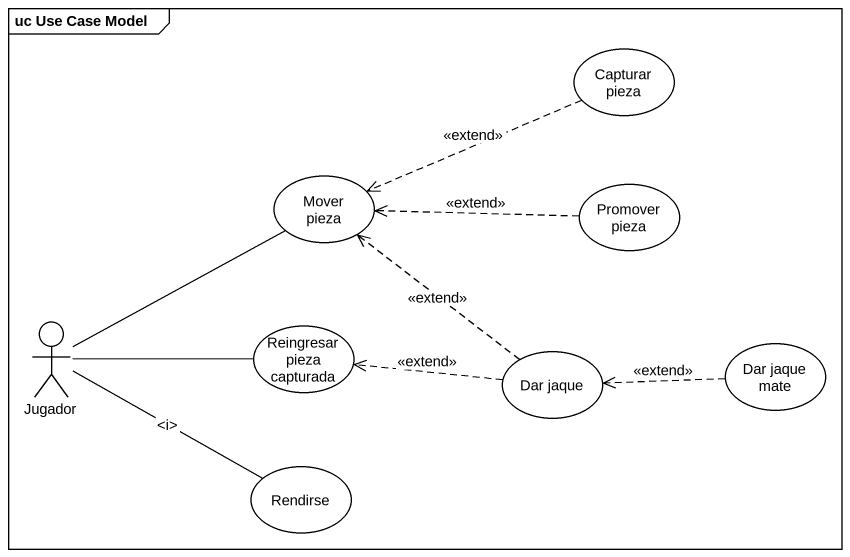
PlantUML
@startuml
mainframe uc Use Case Model
usecase "Capturar pieza" as Capturar_pieza
usecase "Mover pieza" as Mover_pieza
usecase "Promover pieza" as Promover_pieza
actor Jugador
usecase "Reingresar pieza capturada" as Reingresar_pieza_capturada
usecase "Dar jaque" as Dar_jaque
usecase "Dar jaque mate" as Dar_jaque_mate
usecase Rendirse
Capturar_pieza .left.> Mover_pieza : <<extend>>
Mover_pieza -- Jugador
Promover_pieza .left.> Mover_pieza : <<extend>>
Jugador -right- Rendirse : ~<i>
Reingresar_pieza_capturada -left- Jugador
Dar_jaque .up.> Mover_pieza : <<extend>>
Dar_jaque .left.> Reingresar_pieza_capturada : <<extend>>
Dar_jaque_mate .left.> Dar_jaque : <<extend>>
@enduml
